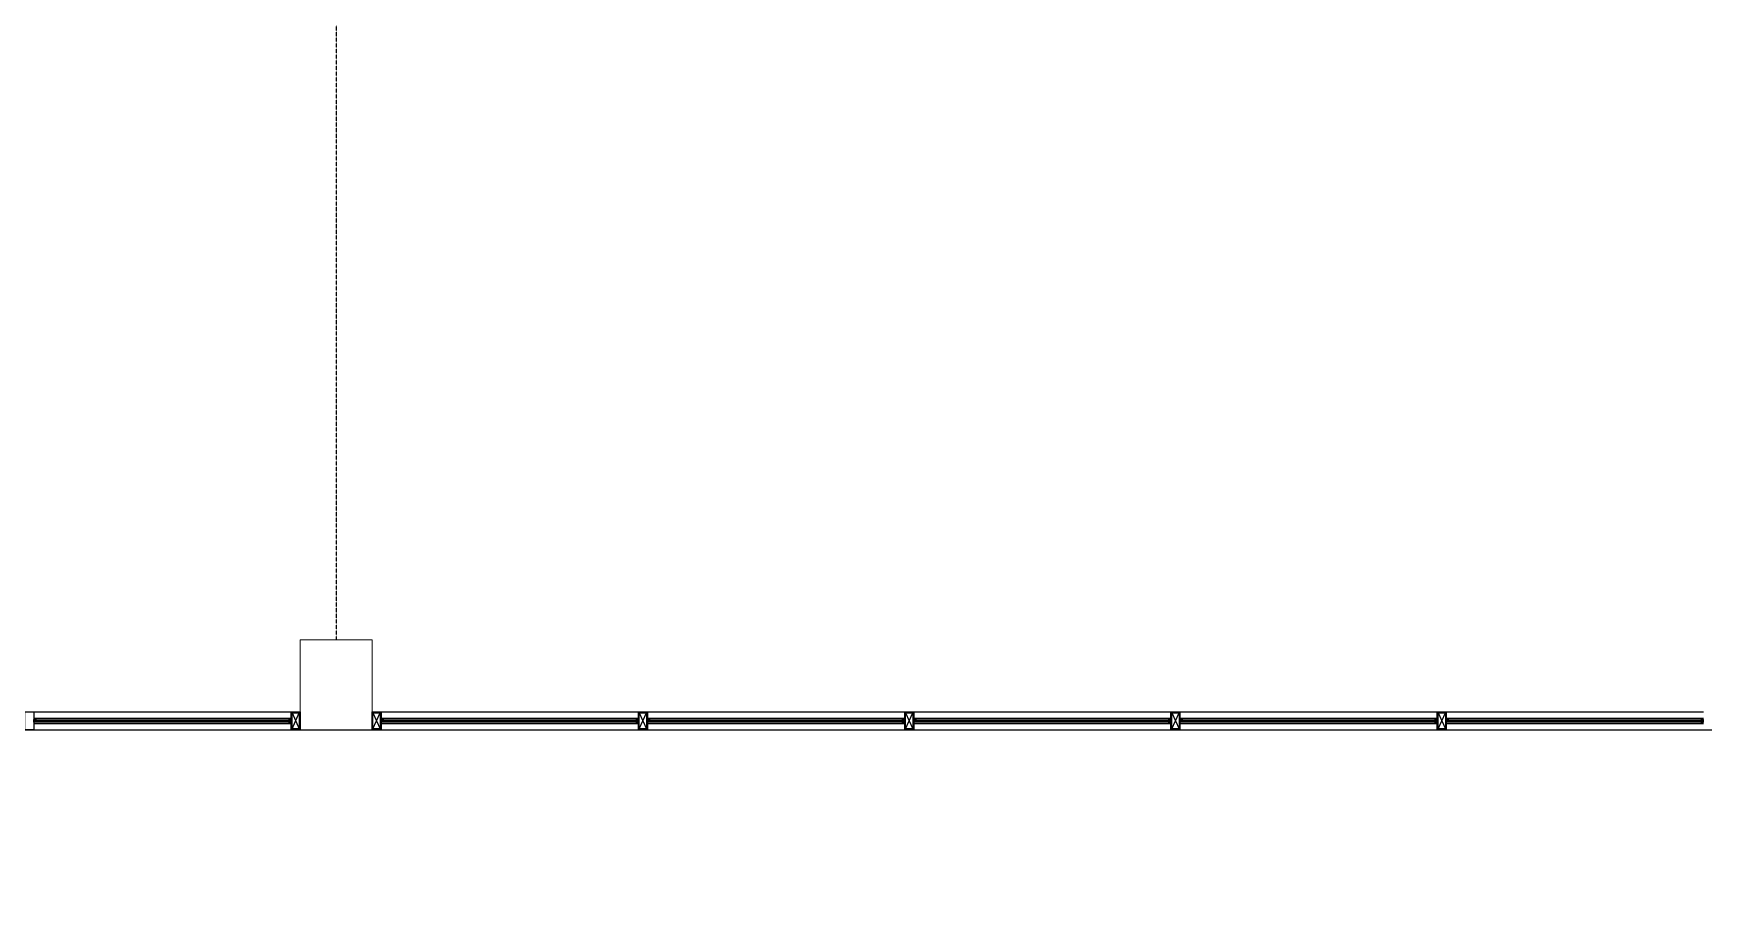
# Model space of a CAD drawing. Header units: millimetres. Extents: x 2698011 to 2856548, y 1019778 to 1210064.
# Drawn here: x 2784579 to 2793870, y 1116561 to 1121414 of the extents above; entities that cross this region are included whole.
import ezdxf

# ---------------------------------------------------------------- set-up
doc = ezdxf.new("R2010")
doc.units = ezdxf.units.MM
doc.set_wipeout_variables(frame=1)
for name, pattern in [('CONTINUA', [0]), ('DASHED', [19.05, 12.7, -6.35]), ('HIDDEN', [0.375, 0.25, -0.125])]:
    doc.linetypes.add(name, pattern=pattern)
for name, color, linetype in [('ABERTURA', 9, 'CONTINUA'), ('piso', 9, 'Continuous'), ('PROYECCIONES', 9, 'DASHED')]:
    doc.layers.add(name, color=color, linetype=linetype)
doc.layers.add('PILAR_REF', color=9, linetype='Continuous', lineweight=0)

msp = doc.modelspace()

# ---------------------------------------------------------------- linework, layer by layer
at = {"layer": 'ABERTURA', "linetype": 'ByBlock'}
for p, q in [((2784581.749, 1117643.76), (2786013.082, 1117643.759)), ((2784581.749, 1117608.76), (2786013.082, 1117608.759)), ((2784581.749, 1117578.76), (2786013.082, 1117578.759)), ((2784584.249, 1117593.76), (2786010.582, 1117593.759)), ((2784596.749, 1117598.76), (2786010.582, 1117598.759)), ((2784596.749, 1117588.76), (2786010.582, 1117588.759)), ((2786513.084, 1117643.759), (2787944.417, 1117643.759)), ((2786513.084, 1117608.759), (2787944.417, 1117608.759)), ((2786513.084, 1117578.759), (2787944.417, 1117578.759)), ((2786515.584, 1117593.759), (2787941.917, 1117593.759)), ((2786528.084, 1117598.759), (2787941.917, 1117598.759)), ((2786528.084, 1117588.759), (2787941.917, 1117588.759)), ((2787994.417, 1117643.759), (2789425.75, 1117643.759)), ((2787994.417, 1117608.759), (2789425.75, 1117608.759)), ((2787994.417, 1117578.759), (2789425.75, 1117578.759)), ((2787996.917, 1117593.759), (2789423.25, 1117593.759)), ((2788009.417, 1117598.759), (2789423.25, 1117598.759)), ((2788009.417, 1117588.759), (2789423.25, 1117588.759)), ((2789475.75, 1117643.76), (2790907.083, 1117643.759)), ((2789475.75, 1117608.76), (2790907.083, 1117608.759)), ((2789475.75, 1117578.76), (2790907.083, 1117578.759)), ((2789478.25, 1117593.76), (2790904.583, 1117593.759)), ((2789490.75, 1117598.76), (2790904.583, 1117598.759)), ((2789490.75, 1117588.76), (2790904.583, 1117588.759)), ((2790957.083, 1117643.76), (2792388.415, 1117643.759)), ((2790957.083, 1117608.76), (2792388.415, 1117608.759)), ((2790957.083, 1117578.76), (2792388.415, 1117578.759)), ((2790959.583, 1117593.76), (2792385.916, 1117593.759)), ((2790972.083, 1117598.76), (2792385.916, 1117598.759)), ((2790972.083, 1117588.76), (2792385.916, 1117588.759)), ((2792438.415, 1117643.76), (2793869.748, 1117643.759)), ((2792438.415, 1117608.76), (2793869.748, 1117608.759)), ((2792438.415, 1117578.76), (2793869.748, 1117578.759)), ((2792440.915, 1117593.76), (2793867.249, 1117593.759)), ((2792453.415, 1117598.76), (2793867.249, 1117598.759)), ((2792453.415, 1117588.76), (2793867.249, 1117588.759)), ((2784581.749, 1117543.76), (2786013.082, 1117543.759)), ((2786513.084, 1117543.759), (2787944.417, 1117543.759)), ((2787994.417, 1117543.759), (2789425.75, 1117543.759)), ((2789475.75, 1117543.76), (2790907.083, 1117543.759)), ((2790957.083, 1117543.76), (2792388.415, 1117543.759)), ((2792438.415, 1117543.76), (2793869.748, 1117543.759))]:
    msp.add_line(p, q, dxfattribs=at)
for points in [[(2784581.749, 1117643.759), (2784581.749, 1117543.759), (2784531.749, 1117543.759), (2784531.749, 1117643.759)], [(2786063.082, 1117643.759), (2786063.082, 1117543.759), (2786013.082, 1117543.759), (2786013.082, 1117643.759)], [(2786058.082, 1117638.759), (2786058.082, 1117548.759), (2786018.082, 1117548.759), (2786018.082, 1117638.759)], [(2786513.084, 1117643.759), (2786513.084, 1117543.759), (2786463.084, 1117543.759), (2786463.084, 1117643.759)], [(2786508.084, 1117638.759), (2786508.084, 1117548.759), (2786468.084, 1117548.759), (2786468.084, 1117638.759)], [(2787994.417, 1117643.759), (2787994.417, 1117543.759), (2787944.417, 1117543.759), (2787944.417, 1117643.759)], [(2787989.417, 1117638.759), (2787989.417, 1117548.759), (2787949.417, 1117548.759), (2787949.417, 1117638.759)], [(2789475.75, 1117643.759), (2789475.75, 1117543.759), (2789425.75, 1117543.759), (2789425.75, 1117643.759)], [(2789470.75, 1117638.759), (2789470.75, 1117548.759), (2789430.75, 1117548.759), (2789430.75, 1117638.759)], [(2790957.083, 1117643.759), (2790957.083, 1117543.759), (2790907.083, 1117543.759), (2790907.083, 1117643.759)], [(2790952.083, 1117638.759), (2790952.083, 1117548.759), (2790912.083, 1117548.759), (2790912.083, 1117638.759)], [(2792438.415, 1117643.759), (2792438.415, 1117543.759), (2792388.415, 1117543.759), (2792388.415, 1117643.759)], [(2792433.415, 1117638.759), (2792433.415, 1117548.759), (2792393.415, 1117548.759), (2792393.415, 1117638.759)]]:
    msp.add_lwpolyline(points, close=True, dxfattribs=at)
for points in [[(2784596.749, 1117601.259), (2784596.749, 1117598.759), (2784584.249, 1117598.759), (2784584.249, 1117588.759), (2784596.749, 1117588.759), (2784596.749, 1117586.259), (2784581.749, 1117586.259), (2784581.749, 1117601.259), (2784596.749, 1117601.259)], [(2785998.082, 1117601.259), (2785998.082, 1117598.759), (2786010.582, 1117598.759), (2786010.582, 1117588.759), (2785998.082, 1117588.759), (2785998.082, 1117586.259), (2786013.082, 1117586.259), (2786013.082, 1117601.259), (2785998.082, 1117601.259)], [(2786018.082, 1117638.759), (2786058.082, 1117548.759)], [(2786018.082, 1117548.759), (2786058.082, 1117638.759)], [(2786468.084, 1117638.759), (2786508.084, 1117548.759)], [(2786468.084, 1117548.759), (2786508.084, 1117638.759)], [(2786528.084, 1117601.259), (2786528.084, 1117598.759), (2786515.584, 1117598.759), (2786515.584, 1117588.759), (2786528.084, 1117588.759), (2786528.084, 1117586.259), (2786513.084, 1117586.259), (2786513.084, 1117601.259), (2786528.084, 1117601.259)], [(2787929.417, 1117601.259), (2787929.417, 1117598.759), (2787941.917, 1117598.759), (2787941.917, 1117588.759), (2787929.417, 1117588.759), (2787929.417, 1117586.259), (2787944.417, 1117586.259), (2787944.417, 1117601.259), (2787929.417, 1117601.259)], [(2787949.417, 1117638.759), (2787989.417, 1117548.759)], [(2787949.417, 1117548.759), (2787989.417, 1117638.759)], [(2788009.416, 1117601.259), (2788009.416, 1117598.759), (2787996.916, 1117598.759), (2787996.916, 1117588.759), (2788009.416, 1117588.759), (2788009.416, 1117586.259), (2787994.416, 1117586.259), (2787994.416, 1117601.259), (2788009.416, 1117601.259)], [(2789410.75, 1117601.259), (2789410.75, 1117598.759), (2789423.25, 1117598.759), (2789423.25, 1117588.759), (2789410.75, 1117588.759), (2789410.75, 1117586.259), (2789425.75, 1117586.259), (2789425.75, 1117601.259), (2789410.75, 1117601.259)], [(2789430.75, 1117638.759), (2789470.75, 1117548.759)], [(2789430.75, 1117548.759), (2789470.75, 1117638.759)], [(2789490.749, 1117601.259), (2789490.749, 1117598.759), (2789478.249, 1117598.759), (2789478.249, 1117588.759), (2789490.749, 1117588.759), (2789490.749, 1117586.259), (2789475.749, 1117586.259), (2789475.749, 1117601.259), (2789490.749, 1117601.259)], [(2790892.083, 1117601.259), (2790892.083, 1117598.759), (2790904.583, 1117598.759), (2790904.583, 1117588.759), (2790892.083, 1117588.759), (2790892.083, 1117586.259), (2790907.083, 1117586.259), (2790907.083, 1117601.259), (2790892.083, 1117601.259)], [(2790912.083, 1117638.759), (2790952.083, 1117548.759)], [(2790912.083, 1117548.759), (2790952.083, 1117638.759)], [(2790972.082, 1117601.259), (2790972.082, 1117598.759), (2790959.582, 1117598.759), (2790959.582, 1117588.759), (2790972.082, 1117588.759), (2790972.082, 1117586.259), (2790957.082, 1117586.259), (2790957.082, 1117601.259), (2790972.082, 1117601.259)], [(2792373.416, 1117601.259), (2792373.416, 1117598.759), (2792385.916, 1117598.759), (2792385.916, 1117588.759), (2792373.416, 1117588.759), (2792373.416, 1117586.259), (2792388.416, 1117586.259), (2792388.416, 1117601.259), (2792373.416, 1117601.259)], [(2792393.415, 1117638.759), (2792433.415, 1117548.759)], [(2792393.415, 1117548.759), (2792433.415, 1117638.759)], [(2792453.415, 1117601.259), (2792453.415, 1117598.759), (2792440.915, 1117598.759), (2792440.915, 1117588.759), (2792453.415, 1117588.759), (2792453.415, 1117586.259), (2792438.415, 1117586.259), (2792438.415, 1117601.259), (2792453.415, 1117601.259)], [(2793854.749, 1117601.259), (2793854.749, 1117598.759), (2793867.249, 1117598.759), (2793867.249, 1117588.759), (2793854.749, 1117588.759), (2793854.749, 1117586.259), (2793869.749, 1117586.259), (2793869.749, 1117601.259), (2793854.749, 1117601.259)]]:
    msp.add_lwpolyline(points, dxfattribs=at)
at = {"layer": 'PILAR_REF'}
msp.add_lwpolyline([(2786063.082, 1118043.759), (2786463.084, 1118043.759), (2786463.084, 1117543.759), (2786063.082, 1117543.759)], close=True, dxfattribs=at)
at = {"layer": 'piso'}
msp.add_lwpolyline([(2811341.508, 1157580.661), (2811341.507, 1142560.656), (2816324.536, 1142560.668), (2816316.113, 1120569.088), (2811333.058, 1120569.09), (2811333.095, 1116243.759), (2761193.082, 1116243.759), (2761193.082, 1154500.718), (2762493.082, 1154500.718), (2762493.082, 1117543.759), (2810033.084, 1117543.759), (2810033.084, 1121869.09), (2815516.109, 1121869.088), (2815516.046, 1140485.077), (2810053.007, 1140485.065), (2810053.084, 1157580.661), (2811341.508, 1157580.661)], dxfattribs=at)
at = {"layer": 'PROYECCIONES', "linetype": 'HIDDEN'}
msp.add_line((2786263.084, 1157710.661), (2786263.084, 1118043.759), dxfattribs=at)

# ---------------------------------------------------------------- next in the draw order: wipeouts: each hides what was drawn before it
at = {"linetype": 'HIDDEN'}
msp.add_wipeout([(2762493.082, 1121060.666), (2762493.081, 1121160.661), (2760149.76, 1121160.661), (2760149.766, 1115242.824), (2812376.776, 1115242.824), (2812376.776, 1121160.661), (2812276.383, 1121160.661), (2812276.383, 1115342.824), (2760249.782, 1115342.701), (2760249.776, 1121060.661)], dxfattribs=at).dxf.layer = 'PROYECCIONES'

doc.saveas('drawing.dxf')
